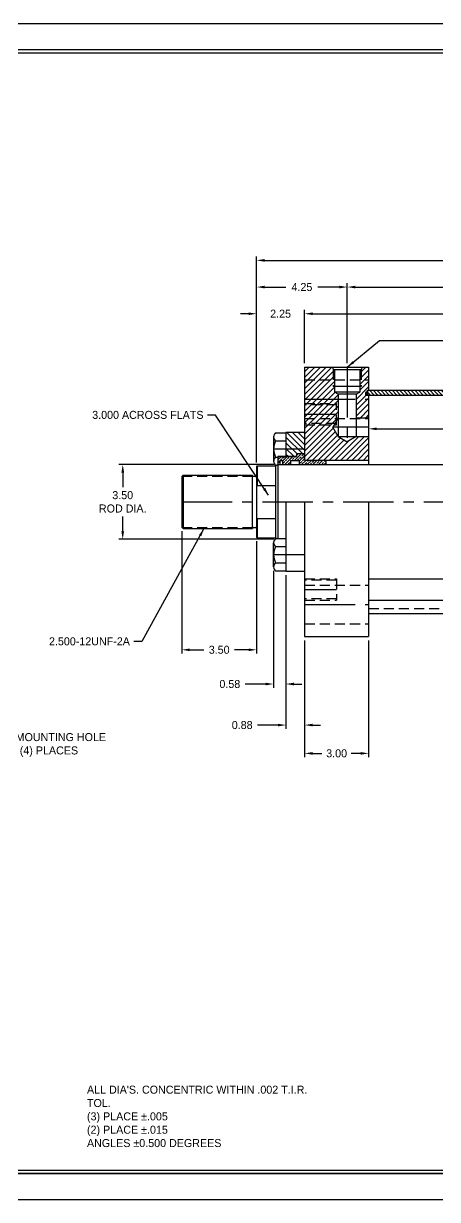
# Model space of a CAD drawing. Extents: x -40.6 to 53.9, y 2.4 to 57.5.
# Drawn here: x -3.7 to 15.7, y 2.4 to 57.5 of the extents above; entities that cross this region are included whole.
import ezdxf

# ---------------------------------------------------------------- set-up
doc = ezdxf.new("R2010")
doc.units = 0
doc.header["$LTSCALE"] = 1.888889
doc.header["$MEASUREMENT"] = 0
doc.linetypes.add('CENTER', pattern=[2, 1.25, -0.25, 0.25, -0.25])
doc.linetypes.add('DASHED2', pattern=[0.375, 0.25, -0.125])
doc.layers.get('DEFPOINTS').update_dxf_attribs({"linetype": 'CONTINUOUS'})
for name, color, linetype in [('BODY', 1, 'CONTINUOUS'), ('CENTER', 70, 'CENTER'), ('DIMENSION', 7, 'CONTINUOUS'), ('HATCH', 131, 'CONTINUOUS'), ('HIDDEN', 140, 'DASHED2'), ('TB', 7, 'CONTINUOUS')]:
    doc.layers.add(name, color=color, linetype=linetype)
doc.dimstyles.new('STANDARD_WS', dxfattribs={"dimscale": 1.888889, "dimtxt": 0.18, "dimasz": 0.18, "dimexe": 0.18, "dimexo": 0.0625, "dimgap": 0.09, "dimtad": 0, "dimtih": 1, "dimtoh": 1, "dimdec": 4, "dimzin": 0, "dimdsep": 46, "dimtxsty": 'Standard', "dimcen": 0.09, "dimadec": 0, "dimazin": 0, "dimtfac": 1, "dimtdec": 4, "dimtofl": 0, "dimtmove": 0, "dimatfit": 3, "dimfxl": 0, "dimtolj": 1, "dimtzin": 0, "dimarcsym": 0})

# ---------------------------------------------------------------- blocks, each defined once
blk = doc.blocks.new('*D79')
at = {"layer": 'DEFPOINTS', "color": 0}
for p in [(-11.514, 31.057), (-10.499, 29.554)]:
    blk.add_point(p, dxfattribs=at)
at = {"layer": 'DIMENSION', "color": 0, "lineweight": -2}
for p, q in [((-11.096, 30.306), (-10.916, 30.306)), ((-11.006, 30.216), (-11.006, 30.396)), ((-6.57, 23.733), (-10.29, 29.244)), ((-5.668, 23.733), (-6.57, 23.733))]:
    blk.add_line(p, q, dxfattribs=at)
at = {"layer": 'DIMENSION', "color": 0}
blk.add_solid([(-10.238, 29.278), (-10.341, 29.209), (-10.499, 29.554)], dxfattribs=at)
at = {"layer": 'DIMENSION', "color": 0, "insert": (-2.48, 23.733), "char_height": 0.375, "attachment_point": 5}
blk.add_mtext('\\A1;1.81 MOUNTING HOLE\\P(4) PLACES', dxfattribs=at)
blk = doc.blocks.new('*D217')
at = {"layer": 'DEFPOINTS', "color": 0}
for p in [(9.492, 28.806), (12.492, 28.806), (9.492, 23.338)]:
    blk.add_point(p, dxfattribs=at)
at = {"layer": 'DIMENSION', "color": 0, "lineweight": -2}
for p, q in [((9.492, 28.618), (9.492, 23.158)), ((12.492, 28.618), (12.492, 23.158)), ((9.867, 23.338), (10.304, 23.338)), ((12.117, 23.338), (11.68, 23.338))]:
    blk.add_line(p, q, dxfattribs=at)
at = {"layer": 'DIMENSION', "color": 0}
for points in [[(9.867, 23.4), (9.867, 23.275), (9.492, 23.338)], [(12.117, 23.4), (12.117, 23.275), (12.492, 23.338)]]:
    blk.add_solid(points, dxfattribs=at)
at = {"layer": 'DIMENSION', "color": 0, "insert": (10.992, 23.338), "char_height": 0.375, "attachment_point": 5}
blk.add_mtext('\\A1;3.00', dxfattribs=at)
blk = doc.blocks.new('*D245')
at = {"layer": 'DEFPOINTS', "color": 0}
for p in [(3.742, 33.93), (7.242, 33.461), (7.242, 28.19)]:
    blk.add_point(p, dxfattribs=at)
at = {"layer": 'DIMENSION', "color": 0, "lineweight": -2}
for p, q in [((3.742, 33.742), (3.742, 28.01)), ((7.242, 33.273), (7.242, 28.01)), ((4.117, 28.19), (4.773, 28.19)), ((6.867, 28.19), (6.212, 28.19))]:
    blk.add_line(p, q, dxfattribs=at)
at = {"layer": 'DIMENSION', "color": 0}
for points in [[(4.117, 28.252), (4.117, 28.127), (3.742, 28.19)], [(6.867, 28.252), (6.867, 28.127), (7.242, 28.19)]]:
    blk.add_solid(points, dxfattribs=at)
at = {"layer": 'DIMENSION', "color": 0, "insert": (5.492, 28.19), "char_height": 0.375, "attachment_point": 5}
blk.add_mtext('\\A1;3.50', dxfattribs=at)
blk = doc.blocks.new('*D259')
at = {"layer": 'DEFPOINTS', "color": 0}
for p in [(8.617, 31.868), (9.492, 28.806), (8.617, 24.665)]:
    blk.add_point(p, dxfattribs=at)
at = {"layer": 'DIMENSION', "color": 0, "lineweight": -2}
for p, q in [((8.617, 31.68), (8.617, 24.485)), ((9.492, 28.618), (9.492, 24.485)), ((8.242, 24.665), (7.288, 24.665)), ((9.867, 24.665), (10.242, 24.665))]:
    blk.add_line(p, q, dxfattribs=at)
at = {"layer": 'DIMENSION', "color": 0}
for points in [[(8.242, 24.727), (8.242, 24.602), (8.617, 24.665)], [(9.867, 24.727), (9.867, 24.602), (9.492, 24.665)]]:
    blk.add_solid(points, dxfattribs=at)
at = {"layer": 'DIMENSION', "color": 0, "insert": (6.569, 24.665), "char_height": 0.375, "attachment_point": 5}
blk.add_mtext('\\A1;0.88', dxfattribs=at)
blk = doc.blocks.new('*D260')
at = {"layer": 'DEFPOINTS', "color": 0}
for p in [(8.039, 32.081), (8.617, 31.868), (8.039, 26.587)]:
    blk.add_point(p, dxfattribs=at)
at = {"layer": 'DIMENSION', "color": 0, "lineweight": -2}
for p, q in [((8.039, 31.893), (8.039, 26.407)), ((8.617, 31.68), (8.617, 26.407)), ((7.664, 26.587), (6.71, 26.587)), ((8.992, 26.587), (9.367, 26.587))]:
    blk.add_line(p, q, dxfattribs=at)
at = {"layer": 'DIMENSION', "color": 0}
for points in [[(7.664, 26.65), (7.664, 26.525), (8.039, 26.587)], [(8.992, 26.65), (8.992, 26.525), (8.617, 26.587)]]:
    blk.add_solid(points, dxfattribs=at)
at = {"layer": 'DIMENSION', "color": 0, "insert": (5.991, 26.587), "char_height": 0.375, "attachment_point": 5}
blk.add_mtext('\\A1;0.58', dxfattribs=at)
blk = doc.blocks.new('*D261')
at = {"layer": 'DEFPOINTS', "color": 0}
for p in [(7.242, 43.93), (9.492, 41.43), (7.242, 36.775)]:
    blk.add_point(p, dxfattribs=at)
at = {"layer": 'DIMENSION', "color": 0, "lineweight": -2}
for p, q in [((7.242, 36.963), (7.242, 44.11)), ((9.492, 41.618), (9.492, 44.11)), ((6.867, 43.93), (6.492, 43.93)), ((9.867, 43.93), (10.242, 43.93))]:
    blk.add_line(p, q, dxfattribs=at)
at = {"layer": 'DIMENSION', "color": 0}
for points in [[(6.867, 43.993), (6.867, 43.868), (7.242, 43.93)], [(9.867, 43.993), (9.867, 43.868), (9.492, 43.93)]]:
    blk.add_solid(points, dxfattribs=at)
at = {"layer": 'DIMENSION', "color": 0, "insert": (8.367, 43.93), "char_height": 0.375, "attachment_point": 5}
blk.add_mtext('\\A1;2.25', dxfattribs=at)
blk = doc.blocks.new('*D262')
at = {"layer": 'DEFPOINTS', "color": 0}
for p in [(7.242, 45.18), (11.492, 41.43), (7.242, 36.775)]:
    blk.add_point(p, dxfattribs=at)
at = {"layer": 'DIMENSION', "color": 0, "lineweight": -2}
for p, q in [((7.242, 36.963), (7.242, 45.36)), ((7.617, 45.18), (8.617, 45.18)), ((11.117, 45.18), (10.118, 45.18)), ((11.492, 41.618), (11.492, 45.36))]:
    blk.add_line(p, q, dxfattribs=at)
at = {"layer": 'DIMENSION', "color": 0}
for points in [[(7.617, 45.243), (7.617, 45.118), (7.242, 45.18)], [(11.117, 45.243), (11.117, 45.118), (11.492, 45.18)]]:
    blk.add_solid(points, dxfattribs=at)
at = {"layer": 'DIMENSION', "color": 0, "insert": (9.367, 45.18), "char_height": 0.375, "attachment_point": 5}
blk.add_mtext('\\A1;4.25', dxfattribs=at)
blk = doc.blocks.new('*D263')
at = {"layer": 'DEFPOINTS', "color": 0}
for p in [(35.617, 45.18), (11.492, 41.43), (35.617, 40.431)]:
    blk.add_point(p, dxfattribs=at)
at = {"layer": 'DIMENSION', "color": 0, "lineweight": -2}
for p, q in [((11.492, 41.618), (11.492, 45.36)), ((11.867, 45.18), (22.679, 45.18)), ((35.242, 45.18), (24.43, 45.18)), ((35.617, 40.619), (35.617, 45.36))]:
    blk.add_line(p, q, dxfattribs=at)
at = {"layer": 'DIMENSION', "color": 0}
for points in [[(11.867, 45.243), (11.867, 45.118), (11.492, 45.18)], [(35.242, 45.243), (35.242, 45.118), (35.617, 45.18)]]:
    blk.add_solid(points, dxfattribs=at)
at = {"layer": 'DIMENSION', "color": 0, "insert": (23.555, 45.18), "char_height": 0.375, "attachment_point": 5}
blk.add_mtext('\\A1;24.13', dxfattribs=at)
blk = doc.blocks.new('*D264')
at = {"layer": 'DEFPOINTS', "color": 0}
for p in [(12.492, 39.056), (12.492, 38.539), (32.492, 38.539)]:
    blk.add_point(p, dxfattribs=at)
at = {"layer": 'DIMENSION', "color": 0, "lineweight": -2}
for p, q in [((12.492, 38.868), (12.492, 38.359)), ((32.492, 38.727), (32.492, 38.719)), ((12.867, 38.539), (21.648, 38.539)), ((32.117, 38.539), (23.337, 38.539))]:
    blk.add_line(p, q, dxfattribs=at)
at = {"layer": 'DIMENSION', "color": 0}
for points in [[(12.867, 38.602), (12.867, 38.477), (12.492, 38.539)], [(32.117, 38.602), (32.117, 38.477), (32.492, 38.539)]]:
    blk.add_solid(points, dxfattribs=at)
at = {"layer": 'DIMENSION', "color": 0, "insert": (22.492, 38.539), "char_height": 0.375, "attachment_point": 5}
blk.add_mtext('\\A1;20.00', dxfattribs=at)
blk = doc.blocks.new('*D265')
at = {"layer": 'DEFPOINTS', "color": 0}
for p in [(9.492, 43.93), (9.492, 41.43), (36.617, 40.431)]:
    blk.add_point(p, dxfattribs=at)
at = {"layer": 'DIMENSION', "color": 0, "lineweight": -2}
for p, q in [((9.492, 41.618), (9.492, 44.11)), ((36.617, 40.619), (36.617, 44.11)), ((9.867, 43.93), (22.179, 43.93)), ((36.242, 43.93), (23.93, 43.93))]:
    blk.add_line(p, q, dxfattribs=at)
at = {"layer": 'DIMENSION', "color": 0}
for points in [[(9.867, 43.993), (9.867, 43.868), (9.492, 43.93)], [(36.242, 43.993), (36.242, 43.868), (36.617, 43.93)]]:
    blk.add_solid(points, dxfattribs=at)
at = {"layer": 'DIMENSION', "color": 0, "insert": (23.055, 43.93), "char_height": 0.375, "attachment_point": 5}
blk.add_mtext('\\A1;27.13', dxfattribs=at)
blk = doc.blocks.new('*D266')
at = {"layer": 'DEFPOINTS', "color": 0}
for p in [(7.242, 46.43), (37.617, 39.728), (7.242, 36.775)]:
    blk.add_point(p, dxfattribs=at)
at = {"layer": 'DIMENSION', "color": 0, "lineweight": -2}
for p, q in [((7.242, 36.963), (7.242, 46.61)), ((7.617, 46.43), (21.523, 46.43)), ((37.242, 46.43), (23.337, 46.43)), ((37.617, 39.916), (37.617, 46.61))]:
    blk.add_line(p, q, dxfattribs=at)
at = {"layer": 'DIMENSION', "color": 0}
for points in [[(7.617, 46.493), (7.617, 46.368), (7.242, 46.43)], [(37.242, 46.493), (37.242, 46.368), (37.617, 46.43)]]:
    blk.add_solid(points, dxfattribs=at)
at = {"layer": 'DIMENSION', "color": 0, "insert": (22.43, 46.43), "char_height": 0.375, "attachment_point": 5}
blk.add_mtext('\\A1;30.38', dxfattribs=at)
blk = doc.blocks.new('*D270')
at = {"layer": 'DEFPOINTS', "color": 0}
for p in [(8.242, 36.868), (0.975, 33.368), (8.242, 33.368)]:
    blk.add_point(p, dxfattribs=at)
at = {"layer": 'DIMENSION', "color": 0, "lineweight": -2}
for p, q in [((8.054, 36.868), (0.795, 36.868)), ((0.975, 36.493), (0.975, 35.806)), ((0.975, 33.743), (0.975, 34.43)), ((8.054, 33.368), (0.795, 33.368))]:
    blk.add_line(p, q, dxfattribs=at)
at = {"layer": 'DIMENSION', "color": 0}
for points in [[(0.913, 36.493), (1.038, 36.493), (0.975, 36.868)], [(0.913, 33.743), (1.038, 33.743), (0.975, 33.368)]]:
    blk.add_solid(points, dxfattribs=at)
at = {"layer": 'DIMENSION', "color": 0, "insert": (0.975, 35.118), "char_height": 0.375, "attachment_point": 5}
blk.add_mtext('\\A1;3.50\\PROD DIA.', dxfattribs=at)

msp = doc.modelspace()

# ---------------------------------------------------------------- hatches: boundary and pattern name
at = {"layer": 'HATCH'}
h = msp.add_hatch(dxfattribs=at)
h.set_pattern_fill('ANSI31', color=256, scale=1.5, style=0)
h.set_pattern_definition([(45, (-12.89255, 0), (-0.1325825, 0.1325825), [])])
h.paths.add_polyline_path([(10.898, 41.3), (10.836, 41.3), (10.802, 41.43), (9.492, 41.43), (9.492, 37.087, 0.414214), (9.523, 37.056), (12.492, 37.056), (12.492, 38.181), (11.914, 38.181), (11.492, 37.937), (11.07, 38.181), (10.818, 38.618), (11.07, 39.056), (11.07, 40.164), (10.898, 40.263)])
h.paths.add_polyline_path([(12.492, 40.118), (12.356, 40.118), (12.356, 40.236), (12.356, 40.275), (12.43, 40.275), (12.43, 40.306), (12.43, 40.343), (12.492, 40.343), (12.492, 41.43), (12.183, 41.43), (12.148, 41.3), (12.086, 41.3), (12.086, 40.263), (11.914, 40.164), (11.914, 39.056), (12.492, 39.056)])
h.paths.add_polyline_path([(35.023, 40.301), (34.961, 40.301), (34.927, 40.431), (34.617, 40.431), (34.617, 40.343), (34.679, 40.343), (34.679, 40.275), (34.753, 40.275), (34.753, 40.118), (34.617, 40.118), (34.617, 39.056), (35.195, 39.056), (35.195, 39.165), (35.023, 39.264)])
h.paths.add_polyline_path([(36.617, 40.431), (36.308, 40.431), (36.273, 40.301), (36.211, 40.301), (36.211, 39.264), (36.039, 39.165), (36.039, 39.056), (36.292, 38.618), (36.039, 38.181), (35.617, 37.937), (35.195, 38.181), (34.617, 38.181), (34.617, 35.118), (36.617, 35.118)])
h = msp.add_hatch(dxfattribs=at)
h.set_pattern_fill('ANSI31', color=256, angle=90, style=0)
h.set_pattern_definition([(135, (-12.89255, 0), (-0.08838835, -0.08838835), [])])
h.paths.add_polyline_path([(34.679, 40.306), (34.679, 40.343), (34.617, 40.343), (12.492, 40.343), (12.43, 40.343), (12.43, 40.118), (12.492, 40.118), (34.617, 40.118), (34.679, 40.118)])
h = msp.add_hatch(dxfattribs=at)
h.set_pattern_fill('ANSI31', color=256, scale=1.5, angle=90, style=0)
h.set_pattern_definition([(135, (-12.89255, 0), (-0.1325825, -0.1325825), [])])
h.paths.add_polyline_path([(9.492, 38.368), (8.617, 38.368), (8.617, 37.243), (9.117, 37.243), (9.117, 37.337), (9.148, 37.368), (9.461, 37.368), (9.492, 37.337)])
h = msp.add_hatch(dxfattribs=at)
h.set_pattern_fill('ANSI33', color=256, scale=0.75, style=0)
h.set_pattern_definition([(45, (6.53965, 28.21966), (-0.1325825, 0.1325825), []), (45, (6.67223, 28.21966), (-0.1325825, 0.1325825), [0.09375, -0.046875])])
h.paths.add_polyline_path([(8.242, 37.243), (8.242, 36.973), (8.335, 36.973), (8.335, 37.05), (8.457, 37.05), (8.457, 36.868), (8.832, 36.868), (8.832, 37.056), (9.245, 37.056), (9.245, 36.868), (10.461, 36.868), (10.492, 36.899), (10.492, 37.025), (10.461, 37.056), (9.523, 37.056, -0.414214), (9.492, 37.087), (9.492, 37.337), (9.461, 37.368), (9.148, 37.368), (9.117, 37.337), (9.117, 37.243)])

# ---------------------------------------------------------------- linework, layer by layer
at = {"layer": 'BODY'}
for p, q in [((9.492, 41.43), (12.492, 41.43)), ((9.492, 41.43), (9.492, 37.087)), ((10.802, 41.43), (10.836, 41.3)), ((12.183, 41.43), (12.148, 41.3)), ((12.492, 41.43), (12.492, 40.343)), ((12.148, 41.3), (10.836, 41.3)), ((10.898, 41.3), (10.898, 40.263)), ((12.086, 41.3), (12.086, 40.263)), ((12.148, 40.524), (10.836, 40.524)), ((11.07, 40.164), (10.898, 40.263)), ((12.086, 40.263), (10.898, 40.263)), ((11.914, 40.164), (12.086, 40.263)), ((12.356, 40.275), (12.43, 40.275)), ((12.356, 40.275), (12.356, 40.118)), ((12.356, 40.118), (12.356, 40.236)), ((12.43, 40.343), (12.492, 40.343)), ((12.43, 40.118), (12.43, 40.343)), ((12.43, 40.306), (12.43, 40.118)), ((12.492, 40.343), (34.617, 40.343)), ((11.07, 40.164), (11.07, 38.181)), ((11.914, 40.164), (11.07, 40.164)), ((11.914, 40.164), (11.914, 38.181)), ((12.43, 40.118), (12.356, 40.118)), ((12.356, 40.118), (12.492, 40.118)), ((12.492, 40.118), (12.43, 40.118)), ((12.492, 40.118), (34.617, 40.118)), ((12.492, 40.118), (12.492, 36.868)), ((11.07, 39.056), (10.818, 38.618)), ((11.07, 38.181), (10.818, 38.618)), ((11.914, 39.056), (12.492, 39.056)), ((8.039, 38.155), (8.039, 37.031)), ((8.132, 38.351), (8.617, 38.351)), ((9.492, 38.368), (8.617, 38.368)), ((8.617, 38.368), (8.617, 37.243)), ((11.07, 38.181), (12.492, 38.181)), ((11.07, 38.181), (11.492, 37.937)), ((11.914, 38.181), (11.492, 37.937)), ((8.132, 37.972), (8.617, 37.972)), ((8.132, 37.214), (8.242, 37.214)), ((8.242, 37.243), (8.242, 33.401)), ((8.242, 37.243), (9.117, 37.243)), ((9.117, 37.243), (8.242, 37.243)), ((8.242, 37.118), (8.242, 33.993)), ((8.242, 36.973), (8.335, 36.973)), ((8.335, 37.05), (8.335, 36.868)), ((8.335, 37.05), (8.457, 37.05)), ((8.457, 37.05), (8.457, 36.868)), ((8.832, 37.056), (8.832, 36.868)), ((8.832, 37.056), (9.245, 37.056)), ((9.148, 37.368), (9.117, 37.337)), ((9.117, 37.337), (9.117, 37.243)), ((9.461, 37.368), (9.148, 37.368)), ((9.245, 37.056), (9.245, 36.868)), ((9.461, 37.368), (9.492, 37.337)), ((9.492, 37.337), (9.492, 37.087)), ((9.492, 37.337), (9.492, 37.087)), ((9.492, 37.087), (9.492, 37.337)), ((12.492, 37.056), (9.523, 37.056)), ((10.461, 37.056), (10.492, 37.025)), ((10.492, 37.025), (10.492, 36.868)), ((3.804, 36.368), (3.742, 36.306)), ((3.804, 36.368), (7.054, 36.368)), ((3.804, 36.368), (3.804, 33.868)), ((7.054, 33.868), (7.054, 36.368)), ((7.273, 36.806), (7.242, 36.775)), ((7.242, 36.775), (7.242, 33.461)), ((7.273, 36.806), (7.273, 35.891)), ((7.273, 36.806), (8.135, 36.806)), ((8.132, 36.836), (8.186, 36.836)), ((8.135, 36.806), (8.242, 36.868)), ((8.135, 36.806), (8.135, 33.43)), ((8.242, 36.868), (8.242, 33.401)), ((8.242, 36.868), (32.492, 36.868)), ((8.457, 36.868), (8.832, 36.868)), ((9.245, 36.868), (10.461, 36.868)), ((10.461, 36.868), (10.492, 36.899)), ((3.742, 36.306), (3.742, 33.93)), ((7.085, 36.315), (7.211, 36.315)), ((7.242, 35.891), (8.135, 35.891)), ((8.617, 35.118), (8.617, 31.868)), ((9.492, 35.118), (9.492, 28.806)), ((12.492, 35.118), (12.492, 28.806)), ((7.242, 34.345), (8.135, 34.345)), ((7.273, 34.345), (7.273, 33.43)), ((3.804, 33.868), (3.742, 33.93)), ((3.804, 33.868), (7.054, 33.868)), ((7.054, 33.89), (7.054, 33.868)), ((7.085, 33.921), (7.211, 33.921)), ((7.273, 33.43), (7.242, 33.461)), ((7.273, 33.43), (8.135, 33.43)), ((8.039, 32.081), (8.039, 33.205)), ((8.132, 33.401), (8.617, 33.401)), ((8.135, 33.43), (8.186, 33.401)), ((8.132, 33.022), (8.617, 33.022)), ((8.132, 32.264), (8.617, 32.264)), ((8.132, 31.886), (8.617, 31.886)), ((8.617, 31.868), (9.492, 31.868)), ((12.492, 31.508), (34.617, 31.508)), ((12.492, 30.508), (34.617, 30.508)), ((12.492, 29.893), (34.617, 29.893)), ((9.492, 28.806), (12.492, 28.806))]:
    msp.add_line(p, q, dxfattribs=at)
for centre, radius, start, end in [((8.278, 38.161), 0.239, 127.6531, 232.3469), ((8.857, 37.593), 0.818, 152.408, 207.592), ((8.278, 37.025), 0.239, 127.6531, 232.3469), ((9.523, 37.087), 0.031, 180, 270), ((7.085, 36.346), 0.031, 180, 270), ((7.211, 36.346), 0.031, 270, 0), ((7.085, 33.89), 0.031, 90, 180), ((7.211, 33.89), 0.031, 0, 90), ((8.278, 33.211), 0.239, 127.6531, 232.3469), ((8.857, 32.643), 0.818, 152.408, 207.592), ((8.278, 32.075), 0.239, 127.6531, 232.3469)]:
    msp.add_arc(centre, radius, start, end, dxfattribs=at)
at = {"layer": 'CENTER'}
for p, q in [((11.492, 41.43), (11.492, 37.937)), ((9.492, 39.931), (12.492, 39.931)), ((9.492, 39.228), (10.992, 39.228)), ((12.492, 38.618), (10.818, 38.618)), ((9.492, 37.593), (8.039, 37.593)), ((3.742, 35.118), (36.617, 35.118)), ((9.492, 32.643), (8.039, 32.643)), ((9.492, 31.008), (10.992, 31.008)), ((9.492, 30.306), (12.492, 30.306))]:
    msp.add_line(p, q, dxfattribs=at)
at = {"layer": 'HIDDEN'}
for p, q in [((9.492, 40.837), (12.492, 40.837)), ((10.836, 41.3), (10.836, 40.524)), ((12.148, 41.3), (12.148, 40.524)), ((9.492, 39.728), (10.992, 39.728)), ((10.992, 39.666), (9.492, 39.666)), ((10.992, 38.728), (10.992, 39.728)), ((9.492, 39.024), (12.492, 39.024)), ((10.992, 38.79), (9.492, 38.79)), ((9.492, 38.728), (10.992, 38.728)), ((3.751, 36.315), (7.085, 36.315)), ((3.751, 33.921), (7.085, 33.921)), ((9.492, 31.508), (10.992, 31.508)), ((10.992, 31.446), (9.492, 31.446)), ((10.992, 31.508), (10.992, 30.508)), ((9.492, 31.212), (12.492, 31.212)), ((10.992, 30.57), (9.492, 30.57)), ((9.492, 30.508), (10.992, 30.508)), ((12.492, 30.118), (34.617, 30.118)), ((9.492, 29.399), (12.492, 29.399))]:
    msp.add_line(p, q, dxfattribs=at)
at = {"layer": 'TB'}
for p, q in [((-40.633, 57.523), (43.564, 57.523)), ((-39.418, 56.308), (42.349, 56.308)), ((-39.267, 56.158), (42.198, 56.158)), ((42.349, 3.659), (-39.418, 3.659)), ((-39.418, 3.659), (42.349, 3.659)), ((-39.267, 3.81), (42.349, 3.81)), ((-40.633, 2.444), (43.564, 2.444))]:
    msp.add_line(p, q, dxfattribs=at)

# ---------------------------------------------------------------- texts
at = {"layer": 'DIMENSION'}
for s, insert, char_height, attachment_point in [('3.000 ACROSS FLATS', (4.758, 39), 0.375, 9), ('2.500-12UNF-2A', (1.312, 28.585), 0.375, 6), ('\\A1;', (11.684, 12.588), 0.18, 6), ('\\A1;', (4.418, 11.706), 0.18, 6), ('\\A1;', (4.236, 11.459), 0.18, 6), ('\\A1;', (4.389, 11.459), 0.18, 6), ('\\A1;', (7.199, 11.285), 0.18, 4), ('\\A1;', (10.473, 11.377), 0.18, 4), ('\\A1;', (11.12, 11.306), 0.18, 6), ('\\A1;', (14.981, 10.632), 0.18, 4), ('\\A1;', (6.592, 9.772), 0.18, 4), ('\\A1;', (10.036, 9.897), 0.18, 6), ('\\A1;', (13.362, 8.627), 0.18, 4), ('\\A1;', (9.865, 6.353), 0.18, 6), ('\\A1;', (13.166, 5.889), 0.18, 6)]:
    msp.add_mtext(s, dxfattribs=dict(at, insert=insert, char_height=char_height, attachment_point=attachment_point))
at = {"layer": 'DIMENSION', "insert": (-0.699, 7.775), "char_height": 0.375, "width": 30.38426, "attachment_point": 1}
msp.add_mtext("ALL DIA'S. CONCENTRIC WITHIN .002 T.I.R.\\PTOL.\\P(3) PLACE ±.005\\P(2) PLACE ±.015\\PANGLES ±0.500 DEGREES", dxfattribs=at)

# ---------------------------------------------------------------- dimensions: what is measured, and where the dimension line sits
at = {"layer": 'DIMENSION'}
for base, p1, p2, picture, middle in [((7.242345211, 46.430216275), (37.617345211, 39.728216275), (7.242345211, 36.775216275), '*D266', (22.429845211, 46.430216275)), ((9.492345211, 43.930216275), (36.617345211, 40.430716275), (9.492345211, 41.430216275), '*D265', (23.054845211, 43.930216275)), ((9.492, 23.338), (12.492, 28.806), (9.492, 28.806), '*D217', (10.992, 23.338))]:
    dim = msp.add_linear_dim(base=base, p1=p1, p2=p2, dimstyle='STANDARD_WS', override={"dimscale": 1, "dimtxt": 0.375, "dimasz": 0.375, "dimexo": 0.188, "dimgap": 0.188, "dimdec": 2, "dimadec": 1, "dimtdec": 2}, dxfattribs=at)
    dim.commit()
    dim.dimension.update_dxf_attribs({"geometry": picture, "text_midpoint": middle})
for base, p1, p2, picture, middle in [((7.242, 45.18), (11.492, 41.43), (7.242, 36.775), '*D262', (9.367, 45.18)), ((35.617345211, 45.180216275), (11.492345211, 41.430216275), (35.617345211, 40.430716275), '*D263', (23.554845211, 45.180216275)), ((7.242, 43.93), (9.492, 41.43), (7.242, 36.775), '*D261', (8.367, 43.93)), ((12.492, 38.539), (32.492, 38.539), (12.492, 39.056), '*D264', (22.492, 38.539)), ((7.242, 28.19), (3.742, 33.93), (7.242, 33.461), '*D245', (5.492, 28.19)), ((8.039, 26.587), (8.617, 31.868), (8.039, 32.081), '*D260', (5.991, 26.587)), ((8.617345211, 24.664852925), (9.492345211, 28.806216275), (8.617345211, 31.868216275), '*D259', (6.569011877, 24.664852925))]:
    dim = msp.add_linear_dim(base=base, p1=p1, p2=p2, dimstyle='STANDARD_WS', override={"dimscale": 1, "dimtxt": 0.375, "dimasz": 0.375, "dimexo": 0.188, "dimgap": 0.188, "dimdec": 2, "dimadec": 1, "dimtdec": 2}, dxfattribs=at)
    dim.commit()
    dim.dimension.update_dxf_attribs({"geometry": picture, "text_midpoint": middle, "dimtype": 160})
dim = msp.add_linear_dim(base=(0.975, 33.368), p1=(8.242, 36.868), p2=(8.242, 33.368), angle=90, text='<>\\PROD DIA.', dimstyle='STANDARD_WS', override={"dimscale": 1, "dimtxt": 0.375, "dimasz": 0.375, "dimexo": 0.188, "dimgap": 0.188, "dimdec": 2, "dimadec": 1, "dimtdec": 2}, dxfattribs=at)
dim.commit()
dim.dimension.update_dxf_attribs({"geometry": '*D270', "text_midpoint": (0.975, 35.118)})
dim = msp.add_diameter_dim_2p(p1=(-11.514, 31.057), p2=(-10.499, 29.554), text='1.81 MOUNTING HOLE\\P(4) PLACES', dimstyle='STANDARD_WS', override={"dimscale": 1, "dimtxt": 0.375, "dimasz": 0.375, "dimexo": 0.188, "dimgap": 0.188, "dimdec": 2, "dimadec": 1, "dimtdec": 2}, dxfattribs=at)
dim.commit()
dim.dimension.update_dxf_attribs({"geometry": '*D79', "text_midpoint": (-2.48, 23.733), "dimtype": 163})

# ---------------------------------------------------------------- leaders
at = {"layer": 'DIMENSION', "annotation_type": 0, "has_hookline": 1}
for points, hookline_direction, text_width in [([(11.492, 41.43), (13.004, 42.68), (20.705, 42.68)], 0, 5.25), ([(7.804, 35.426), (5.321, 39.187), (4.946, 39.187)], 1, 6.188), ([(4.781, 33.868), (1.875, 28.585), (1.5, 28.585)], 1, 4.625)]:
    msp.add_leader(points, dimstyle='STANDARD_WS', override={"dimscale": 1, "dimtxt": 0.375, "dimasz": 0.375, "dimexo": 0.188, "dimgap": 0.188, "dimdec": 2, "dimadec": 1, "dimtdec": 2}, dxfattribs=dict(at, hookline_direction=hookline_direction, text_width=text_width))

doc.saveas('drawing.dxf')
